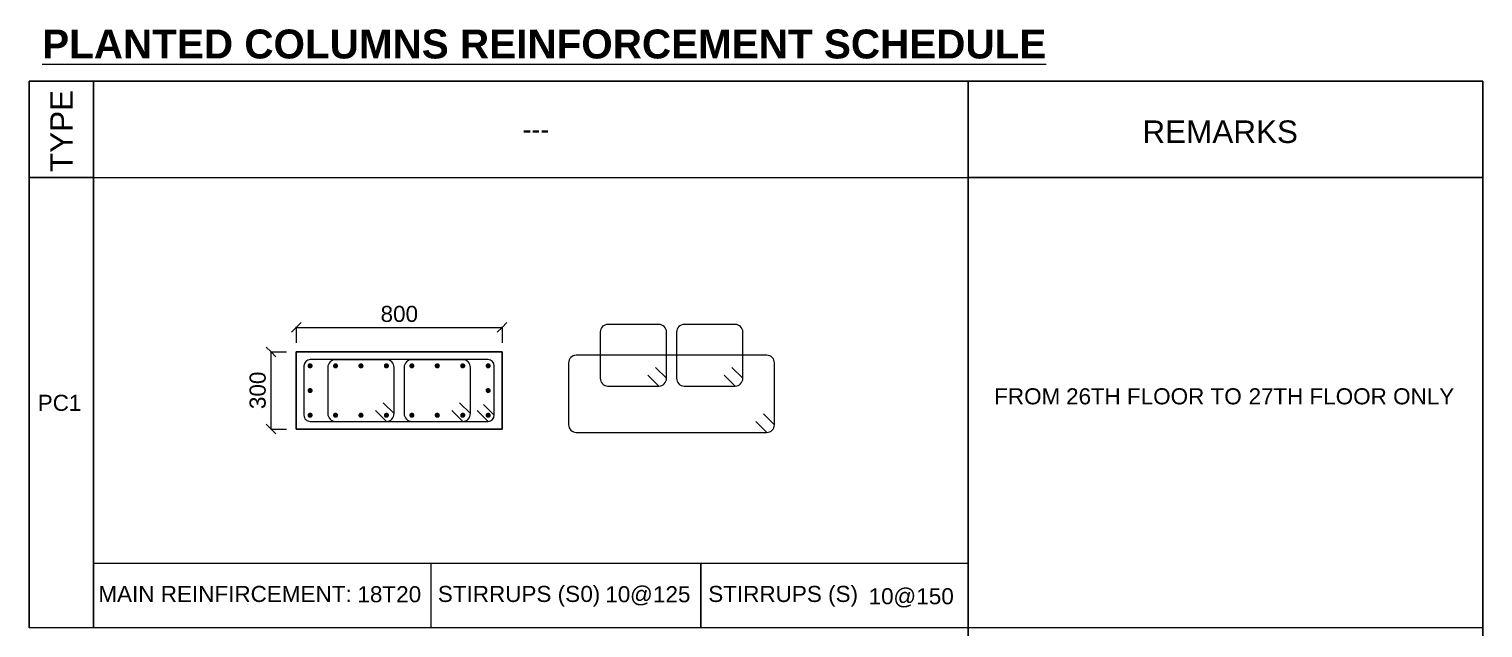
# Model space of a CAD drawing. Header units: millimetres. Extents: x 5701 to 16921, y -8384 to 4443.
# Drawn here: x 9923 to 15573, y 2017 to 4344 of the extents above; entities that cross this region are included whole.
import ezdxf

# ---------------------------------------------------------------- set-up
doc = ezdxf.new("R2010")
doc.units = ezdxf.units.MM
for name, color, linetype, lineweight in [('A-ANNO-DIMS', 211, 'Continuous', 5), ('A-ANNO-DIMS-25', 211, 'Continuous', 5), ('A-ANNO-NOTE', 131, 'Continuous', 5), ('A-DETL-GENF', 92, 'Continuous', 13)]:
    doc.layers.add(name, color=color, linetype=linetype, lineweight=lineweight)
doc.styles.add('Arial', font='arial.ttf', dxfattribs={"height": 2.5})
doc.styles.add('Arial_1', font='arial.ttf', dxfattribs={"height": 62.5})
doc.styles.add('Arial_2', font='arial.ttf', dxfattribs={"height": 3.5})
doc.styles.add('Arial_3', font='arial.ttf', dxfattribs={"height": 75})
doc.styles.add('Arial_B', font='arialbd.ttf', dxfattribs={"height": 112.5})
doc.dimstyles.new('Diagonal_-_2_5mm_Round_5mm_-2_5', dxfattribs={"dimscale": 304.8, "dimtxt": 0.209207, "dimasz": 0.123031, "dimexe": 0.008202, "dimexo": 0.0625, "dimgap": 0.008202, "dimtad": 1, "dimdec": 0, "dimlfac": 304.8, "dimrnd": 5, "dimdsep": 46, "dimtxsty": 'Arial_1', "dimblk1": 'OBLIQUE', "dimblk2": 'OBLIQUE', "dimsah": 1, "dimcen": 0.09, "dimazin": 0, "dimtfac": 1, "dimtdec": 4, "dimtix": 1, "dimtmove": 0, "dimatfit": 3, "dimfxl": 0.000645835, "dimfxlon": 1, "dimtvp": 1, "dimtolj": 1, "dimtzin": 0, "dimarcsym": 2})

# ---------------------------------------------------------------- blocks, each defined once
blk = doc.blocks.new('Column RFT - SHAPE CODE -300X800-18T20-7400265-column schudual _1_2_')
at = {"layer": 'A-DETL-GENF'}
for points in [[(64, 746), (63.7, 748.6), (62.7, 751), (61.1, 753.1), (59, 754.7), (56.6, 755.7), (54, 756), (51.4, 755.7), (49, 754.7), (46.9, 753.1), (45.3, 751), (44.3, 748.6), (44, 746), (44.3, 743.4), (45.3, 741), (46.9, 738.9), (49, 737.3), (51.4, 736.3), (54, 736), (56.6, 736.3), (59, 737.3), (61.1, 738.9), (62.7, 741), (63.7, 743.4)], [(160, 746), (159.7, 748.6), (158.7, 751), (157.1, 753.1), (155, 754.7), (152.6, 755.7), (150, 756), (147.4, 755.7), (145, 754.7), (142.9, 753.1), (141.3, 751), (140.3, 748.6), (140, 746), (140.3, 743.4), (141.3, 741), (142.9, 738.9), (145, 737.3), (147.4, 736.3), (150, 736), (152.6, 736.3), (155, 737.3), (157.1, 738.9), (158.7, 741), (159.7, 743.4)], [(256, 746), (255.7, 748.6), (254.7, 751), (253.1, 753.1), (251, 754.7), (248.6, 755.7), (246, 756), (243.4, 755.7), (241, 754.7), (238.9, 753.1), (237.3, 751), (236.3, 748.6), (236, 746), (236.3, 743.4), (237.3, 741), (238.9, 738.9), (241, 737.3), (243.4, 736.3), (246, 736), (248.6, 736.3), (251, 737.3), (253.1, 738.9), (254.7, 741), (255.7, 743.4)], [(64, 647.1), (63.7, 649.7), (62.7, 652.1), (61.1, 654.2), (59, 655.8), (56.6, 656.8), (54, 657.1), (51.4, 656.8), (49, 655.8), (46.9, 654.2), (45.3, 652.1), (44.3, 649.7), (44, 647.1), (44.3, 644.6), (45.3, 642.1), (46.9, 640.1), (49, 638.5), (51.4, 637.5), (54, 637.1), (56.6, 637.5), (59, 638.5), (61.1, 640.1), (62.7, 642.1), (63.7, 644.6)], [(256, 647.1), (255.7, 649.7), (254.7, 652.1), (253.1, 654.2), (251, 655.8), (248.6, 656.8), (246, 657.1), (243.4, 656.8), (241, 655.8), (238.9, 654.2), (237.3, 652.1), (236.3, 649.7), (236, 647.1), (236.3, 644.6), (237.3, 642.1), (238.9, 640.1), (241, 638.5), (243.4, 637.5), (246, 637.1), (248.6, 637.5), (251, 638.5), (253.1, 640.1), (254.7, 642.1), (255.7, 644.6)], [(64, 548.3), (63.7, 550.9), (62.7, 553.3), (61.1, 555.4), (59, 556.9), (56.6, 557.9), (54, 558.3), (51.4, 557.9), (49, 556.9), (46.9, 555.4), (45.3, 553.3), (44.3, 550.9), (44, 548.3), (44.3, 545.7), (45.3, 543.3), (46.9, 541.2), (49, 539.6), (51.4, 538.6), (54, 538.3), (56.6, 538.6), (59, 539.6), (61.1, 541.2), (62.7, 543.3), (63.7, 545.7)], [(256, 548.3), (255.7, 550.9), (254.7, 553.3), (253.1, 555.4), (251, 556.9), (248.6, 557.9), (246, 558.3), (243.4, 557.9), (241, 556.9), (238.9, 555.4), (237.3, 553.3), (236.3, 550.9), (236, 548.3), (236.3, 545.7), (237.3, 543.3), (238.9, 541.2), (241, 539.6), (243.4, 538.6), (246, 538.3), (248.6, 538.6), (251, 539.6), (253.1, 541.2), (254.7, 543.3), (255.7, 545.7)], [(64, 449.4), (63.7, 452), (62.7, 454.4), (61.1, 456.5), (59, 458.1), (56.6, 459.1), (54, 459.4), (51.4, 459.1), (49, 458.1), (46.9, 456.5), (45.3, 454.4), (44.3, 452), (44, 449.4), (44.3, 446.8), (45.3, 444.4), (46.9, 442.4), (49, 440.8), (51.4, 439.8), (54, 439.4), (56.6, 439.8), (59, 440.8), (61.1, 442.4), (62.7, 444.4), (63.7, 446.8)], [(256, 449.4), (255.7, 452), (254.7, 454.4), (253.1, 456.5), (251, 458.1), (248.6, 459.1), (246, 459.4), (243.4, 459.1), (241, 458.1), (238.9, 456.5), (237.3, 454.4), (236.3, 452), (236, 449.4), (236.3, 446.8), (237.3, 444.4), (238.9, 442.4), (241, 440.8), (243.4, 439.8), (246, 439.4), (248.6, 439.8), (251, 440.8), (253.1, 442.4), (254.7, 444.4), (255.7, 446.8)], [(64, 350.6), (63.7, 353.2), (62.7, 355.6), (61.1, 357.6), (59, 359.2), (56.6, 360.2), (54, 360.6), (51.4, 360.2), (49, 359.2), (46.9, 357.6), (45.3, 355.6), (44.3, 353.2), (44, 350.6), (44.3, 348), (45.3, 345.6), (46.9, 343.5), (49, 341.9), (51.4, 340.9), (54, 340.6), (56.6, 340.9), (59, 341.9), (61.1, 343.5), (62.7, 345.6), (63.7, 348)], [(256, 350.6), (255.7, 353.2), (254.7, 355.6), (253.1, 357.6), (251, 359.2), (248.6, 360.2), (246, 360.6), (243.4, 360.2), (241, 359.2), (238.9, 357.6), (237.3, 355.6), (236.3, 353.2), (236, 350.6), (236.3, 348), (237.3, 345.6), (238.9, 343.5), (241, 341.9), (243.4, 340.9), (246, 340.6), (248.6, 340.9), (251, 341.9), (253.1, 343.5), (254.7, 345.6), (255.7, 348)], [(64, 251.7), (63.7, 254.3), (62.7, 256.7), (61.1, 258.8), (59, 260.4), (56.6, 261.4), (54, 261.7), (51.4, 261.4), (49, 260.4), (46.9, 258.8), (45.3, 256.7), (44.3, 254.3), (44, 251.7), (44.3, 249.1), (45.3, 246.7), (46.9, 244.6), (49, 243.1), (51.4, 242.1), (54, 241.7), (56.6, 242.1), (59, 243.1), (61.1, 244.6), (62.7, 246.7), (63.7, 249.1)], [(256, 251.7), (255.7, 254.3), (254.7, 256.7), (253.1, 258.8), (251, 260.4), (248.6, 261.4), (246, 261.7), (243.4, 261.4), (241, 260.4), (238.9, 258.8), (237.3, 256.7), (236.3, 254.3), (236, 251.7), (236.3, 249.1), (237.3, 246.7), (238.9, 244.6), (241, 243.1), (243.4, 242.1), (246, 241.7), (248.6, 242.1), (251, 243.1), (253.1, 244.6), (254.7, 246.7), (255.7, 249.1)], [(64, 152.9), (63.3, 156.3), (62.7, 157.9), (61.1, 159.9), (59, 161.5), (56.6, 162.5), (54, 162.9), (51.4, 162.5), (49, 161.5), (46.9, 159.9), (45.3, 157.9), (44.3, 155.4), (44, 152.9), (44.3, 150.3), (45.3, 147.9), (46.9, 145.8), (49, 144.2), (51.4, 143.2), (54, 142.9), (56.6, 143.2), (59, 144.2), (61.1, 145.8), (62.7, 147.9), (63.7, 150.3)], [(256, 152.9), (255.3, 156.3), (254.7, 157.9), (253.1, 159.9), (251, 161.5), (248.6, 162.5), (246, 162.9), (243.4, 162.5), (241, 161.5), (238.9, 159.9), (237.3, 157.9), (236.3, 155.4), (236, 152.9), (236.3, 150.3), (237.3, 147.9), (238.9, 145.8), (241, 144.2), (243.4, 143.2), (246, 142.9), (248.6, 143.2), (251, 144.2), (253.1, 145.8), (254.7, 147.9), (255.7, 150.3)], [(64, 54), (63.7, 56.6), (62.7, 59), (61.1, 61.1), (59, 62.7), (56.6, 63.7), (54, 64), (51.4, 63.7), (49, 62.7), (46.9, 61.1), (45.3, 59), (44.3, 56.6), (44, 54), (44.3, 51.4), (45.3, 49), (46.9, 46.9), (49, 45.3), (51.4, 44.3), (54, 44), (56.6, 44.3), (59, 45.3), (61.1, 46.9), (62.7, 49), (63.7, 51.4)], [(160, 54), (159.7, 56.6), (158.7, 59), (157.1, 61.1), (155, 62.7), (152.6, 63.7), (150, 64), (147.4, 63.7), (145, 62.7), (142.9, 61.1), (141.3, 59), (140.3, 56.6), (140, 54), (140.3, 51.4), (141.3, 49), (142.9, 46.9), (145, 45.3), (147.4, 44.3), (150, 44), (152.6, 44.3), (155, 45.3), (157.1, 46.9), (158.7, 49), (159.7, 51.4)], [(256, 54), (255.7, 56.6), (254.7, 59), (253.1, 61.1), (251, 62.7), (248.6, 63.7), (246, 64), (243.4, 63.7), (241, 62.7), (238.9, 61.1), (237.3, 59), (236.3, 56.6), (236, 54), (236.3, 51.4), (237.3, 49), (238.9, 46.9), (241, 45.3), (243.4, 44.3), (246, 44), (248.6, 44.3), (251, 45.3), (253.1, 46.9), (254.7, 49), (255.7, 51.4)]]:
    blk.add_hatch(color=256, dxfattribs=at).paths.add_polyline_path(points)
at = {"layer": 'A-DETL-GENF', "lineweight": 25}
for p, q in [((0, 800), (0, 0)), ((300, 800), (0, 800)), ((300, 0), (300, 800)), ((0, 0), (300, 0))]:
    blk.add_line(p, q, dxfattribs=at)
at = {"layer": 'A-DETL-GENF', "lineweight": 20}
for p, q in [((30, 746), (30, 54)), ((246, 770), (54, 770)), ((203.6, 727.6), (246, 770)), ((227.6, 703.6), (270, 746)), ((270, 54), (270, 746)), ((54, 30), (246, 30))]:
    blk.add_line(p, q, dxfattribs=at)
for centre, start, end in [((54, 746), 90, 180), ((246, 746), 0, 90), ((54, 54), 180, 270), ((246, 54), 270, 0)]:
    blk.add_arc(centre, 24, start, end, dxfattribs=at)
blk = doc.blocks.new('Column Stirrups - Column Stirrups-7393174-column schudual _1_2_')
at = {"layer": 'A-DETL-GENF', "lineweight": 20}
for p, q in [((420.8, 470), (241.3, 470)), ((378.3, 427.6), (420.8, 470)), ((211.3, 440), (211.3, 242.3)), ((408.3, 397.6), (450.8, 440)), ((450.8, 242.3), (450.8, 440)), ((241.3, 212.3), (420.8, 212.3))]:
    blk.add_line(p, q, dxfattribs=at)
for centre, start, end in [((241.3, 440), 90, 180), ((420.8, 440), 360, 90), ((241.3, 242.3), 180, 270), ((420.8, 242.3), 270, 0)]:
    blk.add_arc(centre, 30, start, end, dxfattribs=at)
blk = doc.blocks.new('Column Stirrups - Column Stirrups-7287353-column schudual _1_2_')
at = {"layer": 'A-DETL-GENF', "lineweight": 20}
for p, q in [((420.8, 470), (180.8, 470)), ((378.3, 427.6), (420.8, 470)), ((150.8, 440), (150.8, -300)), ((408.3, 397.6), (450.8, 440)), ((450.8, -300), (450.8, 440)), ((180.8, -330), (420.8, -330))]:
    blk.add_line(p, q, dxfattribs=at)
for centre, start, end in [((180.8, 440), 90, 180), ((420.8, 440), 360, 90), ((180.8, -300), 180, 270), ((420.8, -300), 270, 0)]:
    blk.add_arc(centre, 30, start, end, dxfattribs=at)
blk = doc.blocks.new('Tables_Columns - Header 3 - Columns Table Header 3-7010727-column schudual _1_2_')
at = {"layer": 'A-ANNO-NOTE', "lineweight": 25}
for p, q in [((0, 0), (80, 0)), ((80, 0), (80, -15)), ((80, -15), (0, -15))]:
    blk.add_line(p, q, dxfattribs=at)
at = {"layer": 'A-ANNO-NOTE', "lineweight": 18, "insert": (27.07, -6.13), "char_height": 3.5, "width": 29.5823, "attachment_point": 1, "style": 'Arial_2'}
blk.add_mtext('REMARKS', dxfattribs=at)
blk = doc.blocks.new('Tables_Columns - Row 3 - Columns Table Row 3-7010718-column schudual _1_2_')
at = {"layer": 'A-ANNO-NOTE', "lineweight": 25}
blk.add_line((80, 0), (80, -70), dxfattribs=at)
at = {"layer": 'A-ANNO-NOTE', "lineweight": 15}
blk.add_line((80, -70), (0, -70), dxfattribs=at)
blk = doc.blocks.new('Tables_Columns - Header 1_rfa MKS - Columns Table Header 1-7282518-column schudual _1_2_')
at = {"layer": 'A-ANNO-NOTE', "lineweight": 25}
for p, q in [((0, -15), (0, 0)), ((10, -15), (10, 0)), ((0, 0), (10, 0)), ((10, -15), (0, -15))]:
    blk.add_line(p, q, dxfattribs=at)
at = {"layer": 'A-ANNO-NOTE', "lineweight": 18, "insert": (3.3, -14.15), "char_height": 3.5, "width": 15.5527, "attachment_point": 1, "rotation": 90, "style": 'Arial_2'}
blk.add_mtext('TYPE', dxfattribs=at)
blk = doc.blocks.new('Tables_Columns - Header 4_rfa MKS - Columns Table Header 3-7279892-column schudual _1_2_')
at = {"layer": 'A-ANNO-NOTE', "lineweight": 25}
for p in [(0, 0), (136, -15)]:
    blk.add_line(p, (136, 0), dxfattribs=at)
at = {"layer": 'A-ANNO-NOTE', "lineweight": 18}
blk.add_line((0, -15), (136, -15), dxfattribs=at)
blk = doc.blocks.new('Tables_Columns - Row 2_rfa MKS - Columns Table Row 2-7282254-column schudual _1_2_')
at = {"layer": 'A-ANNO-NOTE', "lineweight": 25}
for p, q in [((136, -70), (136, 0)), ((94.4, -70), (94.4, -60))]:
    blk.add_line(p, q, dxfattribs=at)
at = {"layer": 'A-ANNO-NOTE', "lineweight": 15}
for p, q in [((136, -60), (0, -60)), ((136, -70), (0, -70))]:
    blk.add_line(p, q, dxfattribs=at)
at = {"layer": 'A-ANNO-NOTE', "lineweight": 18}
blk.add_line((52.52, -70), (52.52, -60), dxfattribs=at)
at = {"layer": 'A-ANNO-NOTE', "lineweight": 18, "char_height": 2.5, "attachment_point": 1, "style": 'Arial'}
for s, insert, width in [('MAIN REINFIRCEMENT:', (0.77, -63.47), 47.6202), ('STIRRUPS (S', (53.54, -63.47), 26.8565), ('0', (75.7, -63.47), 2.3249), (')', (77.62, -63.47), 1.443), ('STIRRUPS (S)', (95.58, -63.47), 28.2996)]:
    blk.add_mtext(s, dxfattribs=dict(at, insert=insert, width=width))
blk = doc.blocks.new('Tables_Columns - Row 1 - Columns Table Row 1-7010728-column schudual _1_2_')
at = {"layer": 'A-ANNO-NOTE', "lineweight": 25}
for p, q in [((0, -70), (0, 0)), ((10, -70), (10, 0))]:
    blk.add_line(p, q, dxfattribs=at)
at = {"layer": 'A-ANNO-NOTE', "lineweight": 15}
blk.add_line((10, -70), (0, -70), dxfattribs=at)
blk = doc.blocks.new('DIMBLOCK17-column schudual _1_2_')
at = {"layer": 'A-ANNO-DIMS-25', "lineweight": 15}
for p, q in [((10961, 3185.2), (10942.3, 3166.5)), ((10961, 3185.2), (10979.8, 3204)), ((11761, 3185.2), (11742.3, 3166.5)), ((11761, 3185.2), (11779.8, 3204))]:
    blk.add_line(p, q, dxfattribs=at)
at = {"layer": 'A-ANNO-DIMS-25'}
for p, q in [((10961, 3185.2), (10961, 3187.7)), ((10961, 3185.2), (11761, 3185.2)), ((10961, 3185.2), (10961, 3125.2)), ((11761, 3185.2), (11761, 3187.7)), ((11761, 3185.2), (11761, 3125.2))]:
    blk.add_line(p, q, dxfattribs=at)
at = {"layer": 'A-ANNO-DIMS-25', "color": 0, "insert": (11288.9, 3268.8), "char_height": 62.5, "width": 173.052, "attachment_point": 1, "line_spacing_factor": 0.941778, "style": 'Arial_1'}
blk.add_mtext('800', dxfattribs=at)
blk = doc.blocks.new('_Oblique')
at = {"color": 0, "linetype": 'ByBlock', "lineweight": -2}
blk.add_line((-0.5, -0.5), (0.5, 0.5), dxfattribs=at)
blk = doc.blocks.new('DIMBLOCK18-column schudual _1_2_')
at = {"layer": 'A-ANNO-DIMS-25', "lineweight": 15}
for p, q in [((10863.5, 3089.8), (10844.8, 3108.5)), ((10863.5, 3089.8), (10882.3, 3071)), ((10863.5, 2789.8), (10844.8, 2808.5)), ((10863.5, 2789.8), (10882.3, 2771))]:
    blk.add_line(p, q, dxfattribs=at)
at = {"layer": 'A-ANNO-DIMS-25'}
for p, q in [((10863.5, 3089.8), (10861, 3089.8)), ((10863.5, 2789.8), (10863.5, 3089.8)), ((10863.5, 3089.8), (10923.5, 3089.8)), ((10863.5, 2789.8), (10861, 2789.8)), ((10863.5, 2789.8), (10923.5, 2789.8))]:
    blk.add_line(p, q, dxfattribs=at)
at = {"layer": 'A-ANNO-DIMS-25', "color": 0, "insert": (10779.9, 2867.7), "char_height": 62.5, "width": 173.052, "attachment_point": 1, "rotation": 90, "line_spacing_factor": 0.941778, "style": 'Arial_1'}
blk.add_mtext('300', dxfattribs=at)

msp = doc.modelspace()

# ---------------------------------------------------------------- block references
at = {"layer": 'A-ANNO-NOTE', "lineweight": 18, "xscale": 25, "yscale": 25, "zscale": 25}
for name, p in [('Tables_Columns - Header 1_rfa MKS - Columns Table Header 1-7282518-column schudual _1_2_', (9922.9123, 4142.4775)), ('Tables_Columns - Header 3 - Columns Table Header 3-7010727-column schudual _1_2_', (13572.9123, 4142.4775)), ('Tables_Columns - Row 2_rfa MKS - Columns Table Row 2-7282254-column schudual _1_2_', (10172.8951, 3767.4937)), ('Tables_Columns - Row 2_rfa MKS - Columns Table Row 2-7282254-column schudual _1_2_', (10172.8951, 2017.4937))]:
    msp.add_blockref(name, p, dxfattribs=at)
at = {"layer": 'A-ANNO-NOTE', "xscale": 25, "yscale": 25, "zscale": 25}
for name, p in [('Tables_Columns - Header 4_rfa MKS - Columns Table Header 3-7279892-column schudual _1_2_', (10172.9123, 4142.4775)), ('Tables_Columns - Row 1 - Columns Table Row 1-7010728-column schudual _1_2_', (9922.9123, 3767.4775)), ('Tables_Columns - Row 3 - Columns Table Row 3-7010718-column schudual _1_2_', (13572.8024, 3767.4934)), ('Tables_Columns - Row 3 - Columns Table Row 3-7010718-column schudual _1_2_', (13572.8024, 2017.4934))]:
    msp.add_blockref(name, p, dxfattribs=at)
at = {"layer": 'A-DETL-GENF'}
for name, p, rotation in [('Column Stirrups - Column Stirrups-7393174-column schudual _1_2_', (11930.2003, 3408.0986), 269.9999999999999), ('Column Stirrups - Column Stirrups-7393174-column schudual _1_2_', (12226.7718, 3408.0986), 269.9999999999999), ('Column RFT - SHAPE CODE -300X800-18T20-7400265-column schudual _1_2_', (10961.0106, 3089.7781), 270.0000000000002), ('Column Stirrups - Column Stirrups-7393174-column schudual _1_2_', (10871.582, 3270.8171), 269.9999999999999), ('Column Stirrups - Column Stirrups-7393174-column schudual _1_2_', (11168.1534, 3270.8171), 269.9999999999999), ('Column Stirrups - Column Stirrups-7287353-column schudual _1_2_', (12349.6289, 3227.8146), 269.9999999999999)]:
    msp.add_blockref(name, p, dxfattribs=dict(at, rotation=rotation))

# ---------------------------------------------------------------- texts
at = {"layer": 'A-ANNO-NOTE', "lineweight": 18, "attachment_point": 1}
for s, insert, char_height, width, style in [('\\LPLANTED COLUMNS REINFORCEMENT SCHEDULE', (9973.7129, 4342.5322), 112.5, 4760.019531, 'Arial_B'), ('---', (11840.1128, 3992.2826), 75, 126.265781, 'Arial_3'), ('FROM ', (13673.4587, 2948.6311), 62.5, 338.712969, 'Arial_1'), ('26', (13952.9248, 2948.6311), 62.5, 116.244687, 'Arial_1'), ('TH FLOOR TO ', (14048.8363, 2948.6311), 62.5, 743.565156, 'Arial_1'), ('27', (14662.3389, 2948.6311), 62.5, 116.244687, 'Arial_1'), ('TH FLOOR ONLY', (14758.2503, 2948.6311), 62.5, 851.792969, 'Arial_1'), ('PC', (9956.5095, 2923.3219), 62.5, 146.307969, 'Arial_1'), ('1', (10077.2257, 2923.3219), 62.5, 58.122344, 'Arial_1'), ('18', (11199.0061, 2179.6328), 62.5, 116.244687, 'Arial_1'), ('T', (11294.9175, 2179.6328), 62.5, 66.139219, 'Arial_1'), ('20', (11349.4879, 2179.6328), 62.5, 116.244687, 'Arial_1'), ('10', (12162.3186, 2179.6328), 62.5, 116.244687, 'Arial_1'), ('@', (12258.23, 2179.6328), 62.5, 108.227812, 'Arial_1'), ('125', (12347.5269, 2179.6328), 62.5, 174.367031, 'Arial_1'), ('10', (13185.7561, 2171.8203), 62.5, 116.244687, 'Arial_1'), ('@', (13281.6675, 2171.8203), 62.5, 108.227812, 'Arial_1'), ('150', (13370.9644, 2171.8203), 62.5, 174.367031, 'Arial_1')]:
    msp.add_mtext(s, dxfattribs=dict(at, insert=insert, char_height=char_height, width=width, style=style))

# ---------------------------------------------------------------- dimensions: what is measured, and where the dimension line sits
at = {"layer": 'A-ANNO-DIMS'}
dim = msp.add_linear_dim(base=(11761.0106, 3185.207), p1=(10961.0106, 3125.207), p2=(11761.0106, 3125.207), dimstyle='Diagonal_-_2_5mm_Round_5mm_-2_5', override={"dimpost": '<>', "dimfxl": 800}, dxfattribs=at)
dim.commit()
dim.dimension.update_dxf_attribs({"geometry": 'DIMBLOCK17-column schudual _1_2_', "text_midpoint": (11361.0106, 3219.6391)})
dim = msp.add_linear_dim(base=(10863.5449, 3089.7781), p1=(10923.5449, 2789.7781), p2=(10923.5449, 3089.7781), angle=90, dimstyle='Diagonal_-_2_5mm_Round_5mm_-2_5', override={"dimpost": '<>', "dimfxl": 300}, dxfattribs=at)
dim.commit()
dim.dimension.update_dxf_attribs({"geometry": 'DIMBLOCK18-column schudual _1_2_', "text_midpoint": (10829.1341, 2939.7781)})

doc.saveas('drawing.dxf')
